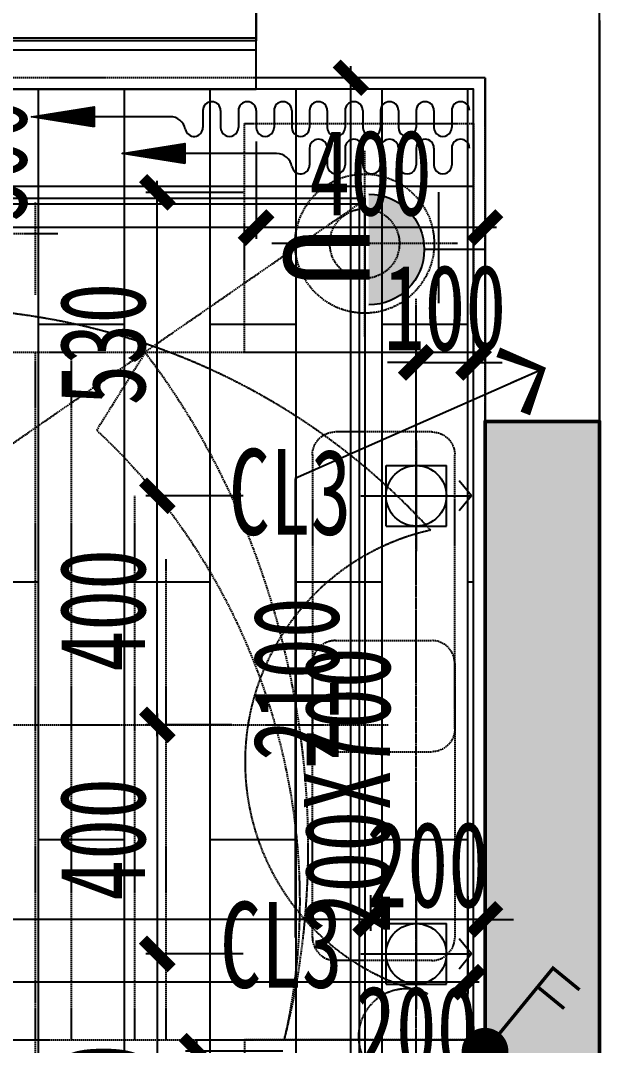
# Model space of a CAD drawing. Extents: x -255202 to 66368, y -6372500 to 603.
# Drawn here: x 63733 to 64745, y -3256077 to -3254287 of the extents above; entities that cross this region are included whole.
import ezdxf
from ezdxf.enums import TextEntityAlignment as Align
from ezdxf.xclip import XClip

# ---------------------------------------------------------------- set-up
doc = ezdxf.new("R2010")
doc.units = 0
doc.header["$LTSCALE"] = 10
doc.header["$MEASUREMENT"] = 0
doc.header["$XCLIPFRAME"] = 2
for name, pattern in [('$0$DASH', [0.35, 0.25, -0.1]), ('__DASH', [0.35, 0.25, -0.1]), ('CONTINOUS', [0]), ('DASH', [0.35, 0.25, -0.1]), ('DOTE', [2.42, 2, -0.2, 0.02, -0.2]), ('HIDDEN', [0.375, 0.25, -0.125]), ('PHANTOM2', [31.75, 15.875, -3.175, 3.175, -3.175, 3.175, -3.175])]:
    doc.linetypes.add(name, pattern=pattern)
doc.layers.add('5-L8五联排-墙柱-6.000~-0.050sc$0$G2-Wall', color=61, linetype='Continuous', lineweight=50)
for name, color, linetype in [('A-HACH（图案填充）', 8, 'Continuous'), ('A-WALL-stru（结构墙柱）', 10, 'Continuous'), ('A-WALL（砌体墙）', 7, 'Continuous'), ('A-墙体完成面', 15, 'Continuous'), ('A-门', 251, 'Continuous'), ('D-地面材料', 250, 'Continuous'), ('DIM-地面材质放线', 149, 'Continuous'), ('DIM-开关定位', 149, 'Continuous'), ('DIM-插座定位', 146, 'Continuous'), ('DIM-灯具定位', 149, 'Continuous'), ('DIM_LEAD', 3, 'Continuous'), ('E-开关示意', 34, 'Continuous'), ('E-插座示意', 34, 'Continuous'), ('G-BEAM', 4, 'DASH'), ('G-BEAM_CON', 4, 'Continuous'), ('G-WALL', 50, 'Continuous'), ('J-平面活动家具', 33, 'HIDDEN'), ('J-窗帘', 8, 'Continuous'), ('T-天花造型', 45, 'Continuous'), ('T-灯具、灯带', 13, 'Continuous'), ('W-文字', 67, 'Continuous'), ('墙体定位图', 7, 'Continuous'), ('天花布置图', 7, 'Continuous'), ('改L~2D$0$0-铝板-粗', 140, 'Continuous')]:
    doc.layers.add(name, color=color, linetype=linetype)
doc.styles.add('arch', font='romans.shx', dxfattribs={"width": 0.75})
doc.styles.add('宋体', font='', dxfattribs={"width": 0.8})
doc.styles.add('样式222', font='', dxfattribs={"width": 0.7})
doc.styles.add('细黑体', font='', dxfattribs={"width": 0.7})
doc.styles.get('宋体').set_extended_font_data('STXihei')
doc.styles.get('样式222').set_extended_font_data('STXihei')
doc.styles.get('细黑体').set_extended_font_data('STXihei')
doc.dimstyles.new('DK-50', dxfattribs={"dimscale": 50, "dimtxt": 3, "dimasz": 1, "dimexe": 0.4, "dimexo": 0.4, "dimgap": 0.4, "dimtad": 1, "dimtoh": 1, "dimdec": 0, "dimrnd": 5, "dimdsep": 46, "dimtxsty": '样式222', "dimblk": 'ARCHTICK', "dimcen": 3, "dimdle": 0.4, "dimclrd": 149, "dimclre": 149, "dimclrt": 149, "dimadec": 0, "dimazin": 0, "dimtfac": 1, "dimtdec": 0, "dimtix": 1, "dimtmove": 2, "dimatfit": 3, "dimldrblk": 'ARCHTICK', "dimfxl": 3, "dimfxlon": 1, "dimtvp": 1, "dimtolj": 1, "dimtzin": 0, "dimarcsym": 0})
doc.dimstyles.new('TC-DIM', dxfattribs={"dimscale": 0, "dimtxt": 2.5, "dimasz": 1.2, "dimexe": 1.2, "dimexo": 0, "dimgap": 0.5, "dimtad": 1, "dimdec": 0, "dimlfac": -1, "dimzin": 9, "dimdsep": 46, "dimtxsty": 'arch', "dimblk1": 'ARCHTICK', "dimblk2": 'ARCHTICK', "dimsah": 1, "dimcen": 2, "dimdle": 1.2, "dimclrd": 67, "dimclre": 67, "dimclrt": 67, "dimadec": 0, "dimazin": 0, "dimtfac": 1, "dimtdec": 0, "dimtmove": 0, "dimatfit": 3, "dimldrblk": 'ARCHTICK', "dimfxl": 8, "dimtolj": 1, "dimtzin": 0, "dimarcsym": 0})

# ---------------------------------------------------------------- blocks, each defined once
blk = doc.blocks.new('_ArchTick')
at = {"color": 0, "linetype": 'ByBlock', "const_width": 0.4}
blk.add_lwpolyline([(-0.5, -0.5), (0.5, 0.5)], dxfattribs=at)
blk = doc.blocks.new('*D110')
at = {"layer": 'Defpoints', "color": 0, "transparency": 16777216}
for p in [(64545.1, -3254387), (63559.1, -3254687), (64545.1, -3254687)]:
    blk.add_point(p, dxfattribs=at)
at = {"layer": 'DIM-插座定位', "color": 149, "lineweight": -2, "transparency": 16777216}
for p, q in [((63559.1, -3254367), (63559.1, -3254707)), ((63709.1, -3254387), (63539.1, -3254387)), ((63709.1, -3254687), (63539.1, -3254687))]:
    blk.add_line(p, q, dxfattribs=at)
at = {"layer": 'DIM-插座定位', "color": 149, "lineweight": -2, "transparency": 16777216, "xscale": 50, "yscale": 50, "zscale": 50}
for p, rotation in [((63559.1, -3254387), 90), ((63559.1, -3254687), 270)]:
    blk.add_blockref('_ArchTick', p, dxfattribs=dict(at, rotation=rotation))
at = {"layer": 'DIM-插座定位', "color": 149, "transparency": 16777216, "insert": (63670.2, -3254531), "char_height": 150, "attachment_point": 5, "rotation": 90, "style": '样式222'}
blk.add_mtext('\\A1;300', dxfattribs=at)
blk = doc.blocks.new('*D111')
at = {"layer": 'Defpoints', "color": 0, "transparency": 16777216}
for p in [(64545.1, -3254687), (63559.1, -3256187), (63859.1, -3256187)]:
    blk.add_point(p, dxfattribs=at)
at = {"layer": 'DIM-插座定位', "color": 149, "lineweight": -2, "transparency": 16777216}
for p, q in [((63559.1, -3254667), (63559.1, -3256207)), ((63709.1, -3254687), (63539.1, -3254687)), ((63709.1, -3256187), (63539.1, -3256187))]:
    blk.add_line(p, q, dxfattribs=at)
at = {"layer": 'DIM-插座定位', "color": 149, "lineweight": -2, "transparency": 16777216, "xscale": 50, "yscale": 50, "zscale": 50}
for p, rotation in [((63559.1, -3254687), 90), ((63559.1, -3256187), 270)]:
    blk.add_blockref('_ArchTick', p, dxfattribs=dict(at, rotation=rotation))
at = {"layer": 'DIM-插座定位', "color": 149, "transparency": 16777216, "insert": (63464.1, -3255437), "char_height": 150, "attachment_point": 5, "rotation": 90, "style": '样式222'}
blk.add_mtext('\\A1;1500', dxfattribs=at)
blk = doc.blocks.new('A$C575336CE')
h = blk.add_hatch(color=0)
edge = h.paths.add_edge_path()
edge.add_line((1.41, 90.28), (87.41, 90.28))
edge.add_ellipse((44.41, 90.28), major_axis=(-30.41, 30.41), ratio=1, start_angle=45, end_angle=225, ccw=False)
at = {"color": 0}
for p, q in [((44.41, 0), (44.41, 47.28)), ((0, 36.19), (86, 36.19))]:
    blk.add_line(p, q, dxfattribs=at)
blk.add_arc((44.41, 90.28), 43, 180, 0, dxfattribs=at)
at = {"color": 0, "style": '宋体'}
blk.add_attdef('S', text='', height=84, dxfattribs=at).set_placement((102.58, 76.12), align=Align.BOTTOM_CENTER)
blk = doc.blocks.new('*D249')
at = {"layer": 'Defpoints', "color": 0, "transparency": 16777216}
for p in [(64041.8, -3256087), (64545.1, -3256087), (64145.1, -3256487)]:
    blk.add_point(p, dxfattribs=at)
at = {"layer": 'DIM-开关定位', "color": 149, "lineweight": -2, "transparency": 16777216}
for p, q in [((64041.8, -3256507), (64041.8, -3256067)), ((64191.8, -3256087), (64021.8, -3256087)), ((64125.1, -3256487), (64021.8, -3256487))]:
    blk.add_line(p, q, dxfattribs=at)
at = {"layer": 'DIM-开关定位', "color": 149, "lineweight": -2, "transparency": 16777216, "xscale": 50, "yscale": 50, "zscale": 50}
for p, rotation in [((64041.8, -3256087), 90), ((64041.8, -3256487), 270)]:
    blk.add_blockref('_ArchTick', p, dxfattribs=dict(at, rotation=rotation))
at = {"layer": 'DIM-开关定位', "color": 149, "transparency": 16777216, "insert": (63946.8, -3256287), "char_height": 150, "attachment_point": 5, "rotation": 90, "style": '样式222'}
blk.add_mtext('\\A1;400', dxfattribs=at)
blk = doc.blocks.new('A$C74114AF8')
at = {"layer": 'A-HACH（图案填充）'}
blk.add_hatch(color=256, dxfattribs=at).paths.add_polyline_path([(12200, 10200), (12000, 10200), (12000, 8100), (11700, 8100), (11700, 7900), (12200, 7900)])
at = {"layer": 'A-WALL-stru（结构墙柱）', "color": 0}
for p, q in [((12200, 10200), (12000, 10200)), ((12000, 10200), (12000, 8100)), ((12200, 7900), (12200, 10200))]:
    blk.add_line(p, q, dxfattribs=at)
blk = doc.blocks.new('DRAP')
at = {"color": 250}
for p, q in [((39.3, 46.7), (39.3, 83.7)), ((78.1, 46.7), (78.1, 83.7)), ((116.9, 46.7), (116.9, 83.7)), ((155.8, 46.7), (155.8, 83.7)), ((194.6, 46.7), (194.6, 83.7)), ((233.4, 46.7), (233.4, 83.7)), ((272.2, 46.7), (272.2, 83.7)), ((311, 46.7), (311, 83.7)), ((349.8, 46.7), (349.8, 83.7)), ((421.6, 58.8), (758.9, 58.8)), ((39.3, -35.2), (39.3, 1.8)), ((78.1, -35.2), (78.1, 1.8)), ((116.9, -35.2), (116.9, 1.8)), ((155.8, -35.2), (155.8, 1.8)), ((194.6, -35.2), (194.6, 1.8)), ((233.4, -35.2), (233.4, 1.8)), ((272.2, -35.2), (272.2, 1.8)), ((311, -35.2), (311, 1.8)), ((349.8, -35.2), (349.8, 1.8)), ((388.6, -35.2), (388.6, 1.8)), ((427.4, -35.2), (427.4, 1.8)), ((466.3, -35.2), (466.3, 1.8)), ((505.1, -35.2), (505.1, 1.8)), ((543.9, -35.2), (543.9, 1.8)), ((582.7, -35.2), (582.7, 1.8)), ((654.3, -21.8), (840.3, -21.8))]:
    blk.add_line(p, q, dxfattribs=at)
at = {"color": 250, "linetype": 'Continuous'}
for points in [[(621.9, 80.5), (758.9, 58.8), (621.9, 37)], [(624.4, 77.6), (743, 58.8), (624.4, 39.9)], [(626.9, 74.7), (727.1, 58.8), (626.9, 42.8)], [(629.4, 71.8), (711.2, 58.8), (629.4, 45.8)], [(631.9, 68.8), (695.3, 58.8), (631.9, 48.7)], [(634.4, 65.9), (679.3, 58.8), (634.4, 51.6)], [(636.9, 63), (663.4, 58.8), (636.9, 54.5)], [(639.4, 60), (647.5, 58.8), (639.4, 57.5)], [(819.8, 0), (956.8, -21.8), (819.8, -43.6)], [(822.3, -3), (940.9, -21.8), (822.3, -40.7)], [(824.8, -5.9), (925, -21.8), (824.8, -37.8)], [(827.3, -8.8), (909.1, -21.8), (827.3, -34.8)], [(829.8, -11.8), (893.1, -21.8), (829.8, -31.9)], [(832.3, -14.7), (877.2, -21.8), (832.3, -29)], [(834.8, -17.6), (861.3, -21.8), (834.8, -26)], [(837.3, -20.5), (845.4, -21.8), (837.3, -23.1)]]:
    blk.add_lwpolyline(points, close=True, dxfattribs=at)
at = {"color": 250}
for centre, radius, start, end in [((58.7, 83.7), 19.4, 0, 180), ((136.4, 83.7), 19.4, 0, 180), ((214, 83.7), 19.4, 0, 180), ((291.6, 83.7), 19.4, 0, 180), ((369.2, 83.7), 19.4, 9.5948, 180), ((421.6, 92.5), 33.8, 189.5948, 270), ((19.9, 46.7), 19.4, 180, 0), ((97.5, 46.7), 19.4, 180, 0), ((175.2, 46.7), 19.4, 180, 0), ((252.8, 46.7), 19.4, 180, 0), ((330.4, 46.7), 19.4, 180, 0), ((58.7, 1.8), 19.4, 0, 180), ((136.4, 1.8), 19.4, 0, 180), ((214, 1.8), 19.4, 0, 180), ((291.6, 1.8), 19.4, 0, 180), ((369.2, 1.8), 19.4, 0, 180), ((446.8, 1.8), 19.4, 0, 180), ((524.5, 1.8), 19.4, 0, 180), ((602.1, 1.8), 19.4, 11.0095, 180), ((654.3, 11.9), 33.8, 191.0095, 270), ((19.9, -35.2), 19.4, 180, 0), ((97.5, -35.2), 19.4, 180, 0), ((175.2, -35.2), 19.4, 180, 0), ((252.8, -35.2), 19.4, 180, 0), ((330.4, -35.2), 19.4, 180, 0), ((408, -35.2), 19.4, 180, 0), ((485.7, -35.2), 19.4, 180, 0), ((563.3, -35.2), 19.4, 180, 0)]:
    blk.add_arc(centre, radius, start, end, dxfattribs=at)
blk = doc.blocks.new('A$C4A53062E')
at = {"layer": 'T-灯具、灯带', "color": 8, "ltscale": 0.005}
for p, q in [((96.8, 193.6), (96.8, 0)), ((193.6, 96.8), (171.6, 123.2)), ((0, 96.8), (193.6, 96.8)), ((193.6, 96.8), (171.6, 70.4))]:
    blk.add_line(p, q, dxfattribs=at)
at = {"layer": 'T-灯具、灯带', "color": 13, "linetype": 'ByBlock'}
for p, q in [((44, 149.6), (149.6, 149.6)), ((44, 44), (44, 149.6)), ((149.6, 44), (149.6, 149.6)), ((44, 44), (149.6, 44))]:
    blk.add_line(p, q, dxfattribs=at)
at = {"layer": 'T-灯具、灯带', "color": 13}
blk.add_circle((96.8, 96.8), 52.8, dxfattribs=at)
blk = doc.blocks.new('z')
at = {"color": 67}
blk.add_line((0, 0), (-1, 0), dxfattribs=at)
blk.add_lwpolyline([(-0.972, 0.974, 0.299, 0.174, 0), (0, 0, 0.174, 0.299, 0), (-0.972, -0.974, 0.299, 0.299, 0)], format="xyseb", dxfattribs=at)
blk = doc.blocks.new('*D355')
at = {"layer": 'Defpoints', "color": 0, "transparency": 16777216}
for p in [(64345, -3255794.4), (64545.1, -3255794.4), (64345, -3255856.8)]:
    blk.add_point(p, dxfattribs=at)
at = {"layer": 'DIM-灯具定位', "color": 149, "lineweight": -2, "transparency": 16777216}
for p, q in [((64345, -3255814.4), (64345, -3255876.8)), ((64545.1, -3255814.4), (64545.1, -3255876.8)), ((64345, -3255856.8), (64295, -3255856.8)), ((64545.1, -3255856.8), (64345, -3255856.8)), ((64545.1, -3255856.8), (64595.1, -3255856.8))]:
    blk.add_line(p, q, dxfattribs=at)
at = {"layer": 'DIM-灯具定位', "color": 149, "lineweight": -2, "transparency": 16777216, "xscale": 50, "yscale": 50, "zscale": 50}
blk.add_blockref('_ArchTick', (64345, -3255856.8), dxfattribs=at)
at = {"layer": 'DIM-灯具定位', "color": 149, "lineweight": -2, "transparency": 16777216, "xscale": 50, "yscale": 50, "zscale": 50, "rotation": 180}
blk.add_blockref('_ArchTick', (64545.1, -3255856.8), dxfattribs=at)
at = {"layer": 'DIM-灯具定位', "color": 149, "transparency": 16777216, "insert": (64445, -3255761.8), "char_height": 150, "attachment_point": 5, "style": '样式222'}
blk.add_mtext('\\A1;200', dxfattribs=at)
blk = doc.blocks.new('*D356')
at = {"layer": 'Defpoints', "color": 0, "transparency": 16777216}
for p in [(64345, -3255794.4), (62994.7, -3255856.8), (62994.7, -3255856.8)]:
    blk.add_point(p, dxfattribs=at)
at = {"layer": 'DIM-灯具定位', "color": 149, "lineweight": -2, "transparency": 16777216}
for p, q in [((64345, -3255814.4), (64345, -3255876.8)), ((62994.7, -3255856.8), (62994.7, -3255836.8)), ((64365, -3255856.8), (62974.7, -3255856.8))]:
    blk.add_line(p, q, dxfattribs=at)
at = {"layer": 'DIM-灯具定位', "color": 149, "lineweight": -2, "transparency": 16777216, "xscale": 50, "yscale": 50, "zscale": 50, "rotation": 180}
blk.add_blockref('_ArchTick', (62994.7, -3255856.8), dxfattribs=at)
at = {"layer": 'DIM-灯具定位', "color": 149, "lineweight": -2, "transparency": 16777216, "xscale": 50, "yscale": 50, "zscale": 50}
blk.add_blockref('_ArchTick', (64345, -3255856.8), dxfattribs=at)
at = {"layer": 'DIM-灯具定位', "color": 149, "transparency": 16777216, "insert": (63540.8, -3255760), "char_height": 150, "attachment_point": 5, "style": '样式222'}
blk.add_mtext('\\A1;1350', dxfattribs=at)
blk = doc.blocks.new('*D398')
at = {"layer": 'Defpoints', "color": 0, "transparency": 16777216}
for p in [(63972.5, -3254587.2), (64382.5, -3254587.2), (64419.4, -3255117.1)]:
    blk.add_point(p, dxfattribs=at)
at = {"layer": 'DIM-灯具定位', "color": 149, "lineweight": -2, "transparency": 16777216}
for p, q in [((63972.5, -3255137.1), (63972.5, -3254567.2)), ((64122.5, -3254587.2), (63952.5, -3254587.2)), ((64122.5, -3255117.1), (63952.5, -3255117.1))]:
    blk.add_line(p, q, dxfattribs=at)
at = {"layer": 'DIM-灯具定位', "color": 149, "lineweight": -2, "transparency": 16777216, "xscale": 50, "yscale": 50, "zscale": 50}
for p, rotation in [((63972.5, -3254587.2), 90), ((63972.5, -3255117.1), 270)]:
    blk.add_blockref('_ArchTick', p, dxfattribs=dict(at, rotation=rotation))
at = {"layer": 'DIM-灯具定位', "color": 149, "transparency": 16777216, "insert": (63877.5, -3254852.1), "char_height": 150, "attachment_point": 5, "rotation": 90, "style": '样式222'}
blk.add_mtext('\\A1;530', dxfattribs=at)
blk = doc.blocks.new('*D399')
at = {"layer": 'Defpoints', "color": 0, "transparency": 16777216}
for p in [(64469.4, -3255917.1), (63972.5, -3256447), (64382.5, -3256447)]:
    blk.add_point(p, dxfattribs=at)
at = {"layer": 'DIM-灯具定位', "color": 149, "lineweight": -2, "transparency": 16777216}
for p, q in [((63972.5, -3255897.1), (63972.5, -3256467)), ((64122.5, -3255917.1), (63952.5, -3255917.1)), ((64122.5, -3256447), (63952.5, -3256447))]:
    blk.add_line(p, q, dxfattribs=at)
at = {"layer": 'DIM-灯具定位', "color": 149, "lineweight": -2, "transparency": 16777216, "xscale": 50, "yscale": 50, "zscale": 50}
for p, rotation in [((63972.5, -3255917.1), 90), ((63972.5, -3256447), 270)]:
    blk.add_blockref('_ArchTick', p, dxfattribs=dict(at, rotation=rotation))
at = {"layer": 'DIM-灯具定位', "color": 149, "transparency": 16777216, "insert": (63877.5, -3256182.1), "char_height": 150, "attachment_point": 5, "rotation": 90, "style": '样式222'}
blk.add_mtext('\\A1;530', dxfattribs=at)
blk = doc.blocks.new('*D401')
at = {"layer": 'Defpoints', "color": 0, "transparency": 16777216}
for p in [(64525.1, -3254884.1), (64424.9, -3255004.9), (64525.1, -3255004.9)]:
    blk.add_point(p, dxfattribs=at)
at = {"layer": 'DIM-灯具定位', "color": 149, "lineweight": -2, "transparency": 16777216}
for p, q in [((64424.9, -3254984.9), (64424.9, -3254864.1)), ((64525.1, -3254984.9), (64525.1, -3254864.1)), ((64424.9, -3254884.1), (64374.9, -3254884.1)), ((64424.9, -3254884.1), (64525.1, -3254884.1)), ((64525.1, -3254884.1), (64575.1, -3254884.1))]:
    blk.add_line(p, q, dxfattribs=at)
at = {"layer": 'DIM-灯具定位', "color": 149, "lineweight": -2, "transparency": 16777216, "xscale": 50, "yscale": 50, "zscale": 50}
blk.add_blockref('_ArchTick', (64424.9, -3254884.1), dxfattribs=at)
at = {"layer": 'DIM-灯具定位', "color": 149, "lineweight": -2, "transparency": 16777216, "xscale": 50, "yscale": 50, "zscale": 50, "rotation": 180}
blk.add_blockref('_ArchTick', (64525.1, -3254884.1), dxfattribs=at)
at = {"layer": 'DIM-灯具定位', "color": 149, "transparency": 16777216, "insert": (64475, -3254789.1), "char_height": 150, "attachment_point": 5, "style": '样式222'}
blk.add_mtext('\\A1;100', dxfattribs=at)
blk = doc.blocks.new('*U194')
at = {"color": 0, "const_width": 0.15}
for points in [[(0, 0.783), (0, 4.692), (1.496, 4.692)], [(0, 3.634), (1.496, 3.634)]]:
    blk.add_lwpolyline(points, dxfattribs=at)
at = {"const_width": 1.019}
blk.add_lwpolyline([(0, -0.51, 1), (0, 0.51, 1)], format="xyb", close=True, dxfattribs=at)
blk = doc.blocks.new('*D513')
at = {"layer": 'Defpoints', "color": 0, "transparency": 16777216}
for p in [(61665.1, -3255717.3), (64515.1, -3255717.3), (61665.1, -3255966.5)]:
    blk.add_point(p, dxfattribs=at)
at = {"layer": 'DIM-地面材质放线', "color": 149, "lineweight": -2, "transparency": 16777216}
for p, q in [((61665.1, -3255816.5), (61665.1, -3255986.5)), ((64515.1, -3255816.5), (64515.1, -3255986.5)), ((64535.1, -3255966.5), (61645.1, -3255966.5))]:
    blk.add_line(p, q, dxfattribs=at)
at = {"layer": 'DIM-地面材质放线', "color": 149, "lineweight": -2, "transparency": 16777216, "xscale": 50, "yscale": 50, "zscale": 50, "rotation": 180}
blk.add_blockref('_ArchTick', (61665.1, -3255966.5), dxfattribs=at)
at = {"layer": 'DIM-地面材质放线', "color": 149, "lineweight": -2, "transparency": 16777216, "xscale": 50, "yscale": 50, "zscale": 50}
blk.add_blockref('_ArchTick', (64515.1, -3255966.5), dxfattribs=at)
at = {"layer": 'DIM-地面材质放线', "color": 149, "transparency": 16777216, "insert": (62936.2, -3255840.5), "char_height": 150, "attachment_point": 5, "style": '样式222'}
blk.add_mtext('\\A1;150*19=2850', dxfattribs=at)
blk = doc.blocks.new('*D699')
at = {"layer": 'Defpoints', "color": 0, "transparency": 16777216}
for p in [(62845.1, 0), (62845.1, -3259988.5), (64425.1, -3260087)]:
    blk.add_point(p, dxfattribs=at)
at = {"layer": '墙体定位图', "color": 149, "lineweight": -2, "transparency": 16777216}
for p, q in [((62845.1, -3259838.5), (62845.1, -3260008.5)), ((64425.1, -3260067), (64425.1, -3259968.5)), ((64445.1, -3259988.5), (62825.1, -3259988.5))]:
    blk.add_line(p, q, dxfattribs=at)
at = {"layer": '墙体定位图', "color": 149, "lineweight": -2, "transparency": 16777216, "xscale": 50, "yscale": 50, "zscale": 50, "rotation": 180}
blk.add_blockref('_ArchTick', (62845.1, -3259988.5), dxfattribs=at)
at = {"layer": '墙体定位图', "color": 149, "lineweight": -2, "transparency": 16777216, "xscale": 50, "yscale": 50, "zscale": 50}
blk.add_blockref('_ArchTick', (64425.1, -3259988.5), dxfattribs=at)
at = {"layer": '墙体定位图', "color": 149, "transparency": 16777216, "insert": (63635.1, -3259893.5), "char_height": 150, "attachment_point": 5, "style": '样式222'}
blk.add_mtext('\\A1;1580', dxfattribs=at)
blk = doc.blocks.new('*D710')
at = {"layer": 'Defpoints', "color": 0, "transparency": 16777216}
for p in [(64310.7, -3254387), (64545.1, -3254387), (64545.1, -3256487)]:
    blk.add_point(p, dxfattribs=at)
at = {"layer": '墙体定位图', "color": 149, "lineweight": -2, "transparency": 16777216}
for p, q in [((64310.7, -3256507), (64310.7, -3254367)), ((64460.7, -3254387), (64290.7, -3254387)), ((64460.7, -3256487), (64290.7, -3256487))]:
    blk.add_line(p, q, dxfattribs=at)
at = {"layer": '墙体定位图', "color": 149, "lineweight": -2, "transparency": 16777216, "xscale": 50, "yscale": 50, "zscale": 50}
for p, rotation in [((64310.7, -3254387), 90), ((64310.7, -3256487), 270)]:
    blk.add_blockref('_ArchTick', p, dxfattribs=dict(at, rotation=rotation))
at = {"layer": '墙体定位图', "color": 149, "transparency": 16777216, "insert": (64215.7, -3255437), "char_height": 150, "attachment_point": 5, "rotation": 90, "style": '样式222'}
blk.add_mtext('\\A1;2100', dxfattribs=at)
blk = doc.blocks.new('*D711')
at = {"layer": 'Defpoints', "color": 0, "transparency": 16777216}
for p in [(64145.1, -3254387), (64545.1, -3254387), (64145.1, -3254648.5)]:
    blk.add_point(p, dxfattribs=at)
at = {"layer": '墙体定位图', "color": 149, "lineweight": -2, "transparency": 16777216}
for p, q in [((64145.1, -3254498.5), (64145.1, -3254668.5)), ((64545.1, -3254498.5), (64545.1, -3254668.5)), ((64565.1, -3254648.5), (64125.1, -3254648.5))]:
    blk.add_line(p, q, dxfattribs=at)
at = {"layer": '墙体定位图', "color": 149, "lineweight": -2, "transparency": 16777216, "xscale": 50, "yscale": 50, "zscale": 50, "rotation": 180}
blk.add_blockref('_ArchTick', (64145.1, -3254648.5), dxfattribs=at)
at = {"layer": '墙体定位图', "color": 149, "lineweight": -2, "transparency": 16777216, "xscale": 50, "yscale": 50, "zscale": 50}
blk.add_blockref('_ArchTick', (64545.1, -3254648.5), dxfattribs=at)
at = {"layer": '墙体定位图', "color": 149, "transparency": 16777216, "insert": (64345.1, -3254553.5), "char_height": 150, "attachment_point": 5, "style": '样式222'}
blk.add_mtext('\\A1;400', dxfattribs=at)
blk = doc.blocks.new('*D712')
at = {"layer": 'Defpoints', "color": 0, "transparency": 16777216}
for p in [(62145.1, -3254387), (64145.1, -3254387), (62145.1, -3254648.5)]:
    blk.add_point(p, dxfattribs=at)
at = {"layer": '墙体定位图', "color": 149, "lineweight": -2, "transparency": 16777216}
for p, q in [((62145.1, -3254498.5), (62145.1, -3254668.5)), ((64145.1, -3254498.5), (64145.1, -3254668.5)), ((64165.1, -3254648.5), (62125.1, -3254648.5))]:
    blk.add_line(p, q, dxfattribs=at)
at = {"layer": '墙体定位图', "color": 149, "lineweight": -2, "transparency": 16777216, "xscale": 50, "yscale": 50, "zscale": 50, "rotation": 180}
blk.add_blockref('_ArchTick', (62145.1, -3254648.5), dxfattribs=at)
at = {"layer": '墙体定位图', "color": 149, "lineweight": -2, "transparency": 16777216, "xscale": 50, "yscale": 50, "zscale": 50}
blk.add_blockref('_ArchTick', (64145.1, -3254648.5), dxfattribs=at)
at = {"layer": '墙体定位图', "color": 149, "transparency": 16777216, "insert": (63145.1, -3254553.5), "char_height": 150, "attachment_point": 5, "style": '样式222'}
blk.add_mtext('\\A1;2000', dxfattribs=at)
blk = doc.blocks.new('改L~2D$0$A$C49EA4756')
at = {"layer": '改L~2D$0$0-铝板-粗'}
for points in [[(-6200, 2600), (0, 2600), (0, 0), (-6200, 0)], [(-6000, 2000), (-200, 2000), (-200, 200), (-6000, 200)]]:
    blk.add_lwpolyline(points, close=True, dxfattribs=at)
blk = doc.blocks.new('*D926')
at = {"layer": 'Defpoints', "color": 0, "transparency": 16777216}
for p in [(64325, -3256023.7), (64525.1, -3256023.7), (64525.1, -3256150.2)]:
    blk.add_point(p, dxfattribs=at)
at = {"layer": '天花布置图', "color": 149, "lineweight": -2, "transparency": 16777216}
for p, q in [((64325, -3256043.7), (64325, -3256170.2)), ((64525.1, -3256043.7), (64525.1, -3256170.2)), ((64305, -3256150.2), (64545.1, -3256150.2))]:
    blk.add_line(p, q, dxfattribs=at)
at = {"layer": '天花布置图', "color": 149, "lineweight": -2, "transparency": 16777216, "xscale": 50, "yscale": 50, "zscale": 50, "rotation": 180}
blk.add_blockref('_ArchTick', (64325, -3256150.2), dxfattribs=at)
at = {"layer": '天花布置图', "color": 149, "lineweight": -2, "transparency": 16777216, "xscale": 50, "yscale": 50, "zscale": 50}
blk.add_blockref('_ArchTick', (64525.1, -3256150.2), dxfattribs=at)
at = {"layer": '天花布置图', "color": 149, "transparency": 16777216, "insert": (64424.9, -3256048.9), "char_height": 150, "attachment_point": 5, "style": '样式222'}
blk.add_mtext('\\A1;200', dxfattribs=at)
blk = doc.blocks.new('*D927')
at = {"layer": 'Defpoints', "color": 0, "transparency": 16777216}
for p in [(64325, -3256023.7), (61685.1, -3256092.6), (61685.1, -3256150.2)]:
    blk.add_point(p, dxfattribs=at)
at = {"layer": '天花布置图', "color": 149, "lineweight": -2, "transparency": 16777216}
for p, q in [((64325, -3256043.7), (64325, -3256170.2)), ((61685.1, -3256112.6), (61685.1, -3256170.2)), ((64345, -3256150.2), (61665.1, -3256150.2))]:
    blk.add_line(p, q, dxfattribs=at)
at = {"layer": '天花布置图', "color": 149, "lineweight": -2, "transparency": 16777216, "xscale": 50, "yscale": 50, "zscale": 50, "rotation": 180}
blk.add_blockref('_ArchTick', (61685.1, -3256150.2), dxfattribs=at)
at = {"layer": '天花布置图', "color": 149, "lineweight": -2, "transparency": 16777216, "xscale": 50, "yscale": 50, "zscale": 50}
blk.add_blockref('_ArchTick', (64325, -3256150.2), dxfattribs=at)
at = {"layer": '天花布置图', "color": 149, "transparency": 16777216, "insert": (63005, -3256055.2), "char_height": 150, "attachment_point": 5, "style": '样式222'}
blk.add_mtext('\\A1;2640', dxfattribs=at)
blk = doc.blocks.new('*D939')
at = {"layer": 'Defpoints', "color": 0, "transparency": 16777216}
for p in [(63972.5, -3255117.1), (64197.5, -3255117.1), (64122.5, -3255517.1)]:
    blk.add_point(p, dxfattribs=at)
at = {"layer": 'DIM-灯具定位', "color": 149, "lineweight": -2, "transparency": 16777216}
for p, q in [((63972.5, -3255537.1), (63972.5, -3255097.1)), ((64122.5, -3255117.1), (63952.5, -3255117.1)), ((64102.5, -3255517.1), (63952.5, -3255517.1))]:
    blk.add_line(p, q, dxfattribs=at)
at = {"layer": 'DIM-灯具定位', "color": 149, "lineweight": -2, "transparency": 16777216, "xscale": 50, "yscale": 50, "zscale": 50}
for p, rotation in [((63972.5, -3255117.1), 90), ((63972.5, -3255517.1), 270)]:
    blk.add_blockref('_ArchTick', p, dxfattribs=dict(at, rotation=rotation))
at = {"layer": 'DIM-灯具定位', "color": 149, "transparency": 16777216, "insert": (63877.5, -3255317.1), "char_height": 150, "attachment_point": 5, "rotation": 90, "style": '样式222'}
blk.add_mtext('\\A1;400', dxfattribs=at)
blk = doc.blocks.new('*D940')
at = {"layer": 'Defpoints', "color": 0, "transparency": 16777216}
for p in [(64122.5, -3255517.1), (63972.5, -3255917.1), (64122.5, -3255917.1)]:
    blk.add_point(p, dxfattribs=at)
at = {"layer": 'DIM-灯具定位', "color": 149, "lineweight": -2, "transparency": 16777216}
for p, q in [((63972.5, -3255497.1), (63972.5, -3255937.1)), ((64102.5, -3255517.1), (63952.5, -3255517.1)), ((64102.5, -3255917.1), (63952.5, -3255917.1))]:
    blk.add_line(p, q, dxfattribs=at)
at = {"layer": 'DIM-灯具定位', "color": 149, "lineweight": -2, "transparency": 16777216, "xscale": 50, "yscale": 50, "zscale": 50}
for p, rotation in [((63972.5, -3255517.1), 90), ((63972.5, -3255917.1), 270)]:
    blk.add_blockref('_ArchTick', p, dxfattribs=dict(at, rotation=rotation))
at = {"layer": 'DIM-灯具定位', "color": 149, "transparency": 16777216, "insert": (63877.5, -3255717.1), "char_height": 150, "attachment_point": 5, "rotation": 90, "style": '样式222'}
blk.add_mtext('\\A1;400', dxfattribs=at)
blk = doc.blocks.new('fgdgdgd')
at = {"layer": '5-L8五联排-墙柱-6.000~-0.050sc$0$G2-Wall'}
blk.add_lwpolyline([(167452.6, 67024.8), (168052.6, 67024.8), (168052.6, 69324.8), (167852.6, 69324.8), (167852.6, 67224.8), (167452.6, 67224.8)], close=True, dxfattribs=at)
at = {"layer": 'G-BEAM'}
for p, q in [((167852.6, 69924.8), (161852.6, 69924.8)), ((167852.6, 69324.8), (167852.6, 69924.8))]:
    blk.add_line(p, q, dxfattribs=at)
at = {"layer": 'G-BEAM_CON', "linetype": 'Continuous'}
blk.add_line((168052.6, 69324.8), (168052.6, 70124.8), dxfattribs=at)
at = {"layer": 'G-WALL'}
blk.add_lwpolyline([(167452.6, 67024.8), (168052.6, 67024.8), (168052.6, 69324.8), (167852.6, 69324.8), (167852.6, 67224.8), (167452.6, 67224.8)], close=True, dxfattribs=at)
at = {"layer": 'W-文字', "style": '细黑体', "width": 0.7}
blk.add_text('200X700', height=150, rotation=90, dxfattribs=at).set_placement((167686.5, 68430.4))
at = {"layer": 'W-文字'}
for points in [[(166125.2, 69960.8), (166355.5, 70363.4), (167147.8, 70363.4)], [(167952.6, 69415.6), (167520.9, 69224.8), (167520.9, 68423.7)]]:
    blk.add_leader(points, dimstyle='TC-DIM', override={"dimscale": 50, "dimtad": 0, "dimldrblk": 'z'}, dxfattribs=at)

msp = doc.modelspace()

# ---------------------------------------------------------------- linework, layer by layer
at = {"layer": 'A-WALL（砌体墙）'}
for p, q in [((64145.1, -3254387), (64145.1, -3254187)), ((64745.1, -3254287), (64745.1, -3256587)), ((64545.1, -3254387), (64145.1, -3254387)), ((64545.1, -3254387), (64545.1, -3256487))]:
    msp.add_line(p, q, dxfattribs=at)
at = {"layer": 'A-墙体完成面'}
msp.add_line((64145.1, -3254407), (64145.1, -3254167), dxfattribs=at)
msp.add_lwpolyline([(62645.1, -3257067), (62865.1, -3257067), (62865.1, -3257067), (64125.1, -3257067), (64125.1, -3257067), (64125.1, -3257067), (64125.1, -3256467), (64525.1, -3256467), (64525.1, -3254407), (64145.1, -3254407)], dxfattribs=at)
at = {"layer": 'A-门'}
for p, q in [((64145.1, -3254317.7), (63215.2, -3254317.7)), ((63215.2, -3254338.5), (64145.1, -3254338.5)), ((64245.1, -3254407), (61745.1, -3254407))]:
    msp.add_line(p, q, dxfattribs=at)
at = {"layer": 'D-地面材料'}
for p, q in [((63765.1, -3254817.3), (63765.1, -3254407)), ((63765.1, -3255267.3), (63765.1, -3254407)), ((63915.1, -3254817.3), (63915.1, -3254407)), ((63915.1, -3255267.3), (63915.1, -3254407)), ((64065.1, -3254817.3), (64065.1, -3254407)), ((64065.1, -3255267.3), (64065.1, -3254407)), ((64215.1, -3254817.3), (64215.1, -3254407)), ((64215.1, -3255267.3), (64215.1, -3254407)), ((64365.1, -3254817.3), (64365.1, -3254407)), ((64365.1, -3255267.3), (64365.1, -3254407)), ((64515.1, -3254817.3), (64515.1, -3254407)), ((64515.1, -3255267.3), (64515.1, -3254407)), ((63765.1, -3254817.3), (63915.1, -3254817.3)), ((63765.1, -3255717.3), (63765.1, -3254817.3)), ((63765.1, -3254817.3), (63915.1, -3254817.3)), ((63915.1, -3255717.3), (63915.1, -3254817.3)), ((64065.1, -3254817.3), (64215.1, -3254817.3)), ((64065.1, -3255717.3), (64065.1, -3254817.3)), ((64065.1, -3254817.3), (64215.1, -3254817.3)), ((64215.1, -3255717.3), (64215.1, -3254817.3)), ((64365.1, -3254817.3), (64515.1, -3254817.3)), ((64365.1, -3255717.3), (64365.1, -3254817.3)), ((64365.1, -3254817.3), (64515.1, -3254817.3)), ((64515.1, -3255717.3), (64515.1, -3254817.3)), ((63615.1, -3255267.3), (63765.1, -3255267.3)), ((63615.1, -3255267.3), (63765.1, -3255267.3)), ((63765.1, -3256167.3), (63765.1, -3255267.3)), ((63915.1, -3255267.3), (64065.1, -3255267.3)), ((63915.1, -3256167.3), (63915.1, -3255267.3)), ((63915.1, -3255267.3), (64065.1, -3255267.3)), ((64065.1, -3256167.3), (64065.1, -3255267.3)), ((64215.1, -3255267.3), (64365.1, -3255267.3)), ((64215.1, -3256167.3), (64215.1, -3255267.3)), ((64215.1, -3255267.3), (64365.1, -3255267.3)), ((64365.1, -3256167.3), (64365.1, -3255267.3)), ((64515.1, -3255267.3), (64525.1, -3255267.3)), ((64515.1, -3256167.3), (64515.1, -3255267.3)), ((64515.1, -3255267.3), (64525.1, -3255267.3)), ((63765.1, -3256617.3), (63765.1, -3255717.3)), ((63765.1, -3255717.3), (63915.1, -3255717.3)), ((63765.1, -3255717.3), (63915.1, -3255717.3)), ((63915.1, -3256617.3), (63915.1, -3255717.3)), ((64065.1, -3256617.3), (64065.1, -3255717.3)), ((64065.1, -3255717.3), (64215.1, -3255717.3)), ((64065.1, -3255717.3), (64215.1, -3255717.3)), ((64215.1, -3256467), (64215.1, -3255717.3)), ((64365.1, -3256467), (64365.1, -3255717.3)), ((64365.1, -3255717.3), (64515.1, -3255717.3)), ((64365.1, -3255717.3), (64515.1, -3255717.3)), ((64515.1, -3256467), (64515.1, -3255717.3))]:
    msp.add_line(p, q, dxfattribs=at)
for points in [[(64145.1, -3254167), (62145.1, -3254167), (62145.1, -3254407), (64145.1, -3254407)], [(64145.1, -3254322.5), (62145.1, -3254322.5), (62145.1, -3254251.6), (64145.1, -3254251.6)]]:
    msp.add_lwpolyline(points, close=True, dxfattribs=at)
at = {"layer": 'DIM-灯具定位', "color": 250, "linetype": 'PHANTOM2', "ltscale": 0.03}
msp.add_line((64424.9, -3256263.4), (64424.9, -3254892.7), dxfattribs=at)
at = {"layer": 'DIM_LEAD', "color": 250, "linetype": '$0$DASH'}
for p, q in [((61665.1, -3256447), (64325, -3254607.2)), ((64424.9, -3256287.7), (64424.9, -3254772.4)), ((62294.4, -3255517.1), (64375.8, -3255517.1))]:
    msp.add_line(p, q, dxfattribs=at)
at = {"layer": 'E-开关示意', "linetype": '__DASH', "ltscale": 0.5}
for centre, radius, start, end in [((63574.2, -3255973.1), 1183.4, 42.2728, 228.021), ((64540.6, -3255581.9), 414.8, 102.6271, 256.3519), ((64046.7, -3255081.8), 1138.3, 202.4865, 286.4153), ((64407.3, -3256061.5), 83.3, 63.1998, 264.2281)]:
    msp.add_arc(centre, radius, start, end, dxfattribs=at)
at = {"layer": 'J-平面活动家具', "linetype": 'DASH'}
for p, q in [((64334.7, -3254514.6), (64334.7, -3254838.6)), ((63759.7, -3254766.4), (63759.7, -3254605)), ((63798.5, -3254659.3), (62212.1, -3254659.3)), ((64496.7, -3254676.6), (64172.7, -3254676.6)), ((64545.1, -3254867), (62585.1, -3254867)), ((63759.7, -3256067), (63759.7, -3254867)), ((63822.7, -3256067), (63822.7, -3254867)), ((63866.6, -3255002.6), (63951.5, -3254867)), ((64525.1, -3256067), (64525.1, -3254867)), ((64452.2, -3255005.5), (64283.6, -3255005.5)), ((64243.6, -3255045.5), (64243.6, -3255524)), ((64492.2, -3255524), (64492.2, -3255045.5)), ((63933, -3256067), (63933, -3255117.4)), ((63988.2, -3256067), (63988.2, -3255227.8)), ((64283.6, -3255370), (64452.2, -3255370)), ((64243.6, -3255888.6), (64243.6, -3255410)), ((64492.2, -3255410), (64492.2, -3255888.6)), ((64283.6, -3255564), (64452.2, -3255564)), ((64452.2, -3255928.6), (64283.6, -3255928.6)), ((63759.7, -3256280.1), (63759.7, -3255966.4)), ((62585.1, -3256067), (64545.1, -3256067))]:
    msp.add_line(p, q, dxfattribs=at)
for points in [[(64525.1, -3254867), (64125.1, -3254867), (64125.1, -3254467), (64525.1, -3254467)], [(64525.1, -3256067), (64125.1, -3256067), (64125.1, -3256467), (64525.1, -3256467)]]:
    msp.add_lwpolyline(points, close=True, dxfattribs=at)
for radius in [121.5, 60.8]:
    msp.add_circle((64334.7, -3254676.6), radius, dxfattribs=at)
at = {"layer": 'J-平面活动家具', "linetype": 'DASH', "extrusion": (0, 0, -1)}
for centre, major_axis, ratio, start_param, end_param in [((63340.6, -3255616.3), (-224.3, 1125.3), 0.76989, 1.004716, 2.130087), ((63324.3, -3255752.9), (-293.2, 965.9), 0.877554, 0.982317, 2.15086), ((64283.6, -3255045.5), (-28.3, 28.3), 1, 5.497787, 7.068583), ((64452.2, -3255045.5), (-28.3, 28.3), 1, 0.785398, 2.356194), ((64283.6, -3255524), (-28.3, 28.3), 1, 3.926991, 5.497787), ((64452.2, -3255524), (-28.3, 28.3), 1, 2.356194, 3.926991)]:
    msp.add_ellipse(centre, major_axis=major_axis, ratio=ratio, start_param=start_param, end_param=end_param, dxfattribs=at)
at = {"layer": 'J-平面活动家具', "linetype": 'DASH'}
for centre, major_axis, start_param, end_param in [((64283.6, -3255410), (-28.3, 28.3), -0.785398, 0.785398), ((64452.2, -3255410), (28.3, 28.3), 5.497787, 7.068583), ((64283.6, -3255888.6), (-28.3, 28.3), 0.785398, 2.356194), ((64452.2, -3255888.6), (-28.3, 28.3), 2.356194, 3.926991)]:
    msp.add_ellipse(centre, major_axis=major_axis, ratio=1, start_param=start_param, end_param=end_param, dxfattribs=at)
at = {"layer": 'T-天花造型', "linetype": 'ByBlock'}
msp.add_line((64525.1, -3254577.2), (62015.1, -3254577.2), dxfattribs=at)
msp.add_lwpolyline([(62144.9, -3254407), (64145.1, -3254407), (64145.1, -3254167), (62145.3, -3254167)], close=True, dxfattribs=at)
at = {"layer": 'T-天花造型'}
for points in [[(61675.1, -3254597.2), (64335, -3254597.2), (64335, -3256457), (61675.1, -3256457)], [(61685.1, -3254607.2), (64325, -3254607.2), (64325, -3256447), (61685.1, -3256447)]]:
    msp.add_lwpolyline(points, close=True, dxfattribs=at)

# ---------------------------------------------------------------- block references
ref = msp.add_blockref('改L~2D$0$A$C49EA4756', (58543, -3254987), dxfattribs=dict(xscale=-1))
XClip(ref).set_block_clipping_path([(-6200.0000000017, 2000.0000000216), (-3000.0000000022, 2000.0000000216), (-3000.0000000017, 1400.0000000216), (199.9999999983, 1400.0000000216), (199.9999999983, 2700.0000000216), (-6200.0000000017, 2700.0000000216), (-6200.0000000017, 2600.0000000029)])
msp.add_blockref('A$C74114AF8', (52545.1, -3265187))
at = {"layer": 'E-开关示意', "extrusion": (0, 0, -1), "xscale": -39.94758180436645, "yscale": 39.94758180436645, "zscale": -39.94758180436645}
for rotation in [39.30279609022358, 226.2017567969739]:
    msp.add_blockref('*U194', (-64545.1, -3256087), dxfattribs=dict(at, rotation=rotation))
at = {"layer": 'E-插座示意', "linetype": 'ByBlock', "lineweight": -2}
ref = msp.add_blockref('A$C575336CE', (64545.1, -3254587.1), dxfattribs=dict(at, xscale=-2.25, yscale=2.25, zscale=2.25, rotation=90))
ref.add_attrib('S', 'U', dxfattribs={"layer": '0', "color": 0, "height": 150, "rotation": 270, "style": '宋体'}).set_placement((64148.7, -3254700.5), align=Align.BOTTOM_CENTER)
at = {"layer": 'G-BEAM_CON', "linetype": 'CONTINOUS'}
msp.add_blockref('fgdgdgd', (-103307.5, -3324311.9), dxfattribs=at)
at = {"layer": 'J-窗帘', "color": 8, "linetype": 'ByBlock', "extrusion": (1.06044e-29, -1.67957e-30, -1), "xscale": -0.8000000000367752, "yscale": 0.8000000000367752, "zscale": -0.8000000000367752, "rotation": 179.9986470439126}
msp.add_blockref('DRAP', (-64518.3, -3254472.5), dxfattribs=at)
at = {"layer": 'T-灯具、灯带', "extrusion": (0, 0, -1), "xscale": -1, "zscale": -1}
for p in [(-64328.1, -3255213.9), (-64328.1, -3256013.9)]:
    msp.add_blockref('A$C4A53062E', p, dxfattribs=at)

# ---------------------------------------------------------------- texts
at = {"layer": 'T-灯具、灯带', "linetype": 'DOTE', "ltscale": 0.3, "style": '细黑体', "width": 0.7}
for p in [(64097.5, -3255185.2), (64082.1, -3255976.2)]:
    msp.add_text('CL3', height=150, dxfattribs=at).set_placement(p)

# ---------------------------------------------------------------- dimensions: what is measured, and where the dimension line sits
at = {"layer": 'DIM-地面材质放线'}
dim = msp.add_linear_dim(base=(61665.1, -3255966.5), p1=(64515.1, -3255717.3), p2=(61665.1, -3255717.3), angle=180, text='150*19=<>', dimstyle='DK-50', dxfattribs=at)
dim.commit()
dim.dimension.update_dxf_attribs({"geometry": '*D513', "text_midpoint": (62936.2, -3255840.5), "dimtype": 161})
at = {"layer": 'DIM-开关定位'}
dim = msp.add_linear_dim(base=(64041.8, -3256087), p1=(64145.1, -3256487), p2=(64545.1, -3256087), angle=90, dimstyle='DK-50', dxfattribs=at)
dim.commit()
dim.dimension.update_dxf_attribs({"geometry": '*D249', "text_midpoint": (63946.8, -3256287)})
at = {"layer": 'DIM-插座定位'}
dim = msp.add_linear_dim(base=(63559.1, -3254687), p1=(64545.1, -3254387), p2=(64545.1, -3254687), angle=90, dimstyle='DK-50', dxfattribs=at)
dim.commit()
dim.dimension.update_dxf_attribs({"geometry": '*D110', "text_midpoint": (63670.2, -3254531), "dimtype": 160})
dim = msp.add_linear_dim(base=(63559.1, -3256187), p1=(64545.1, -3254687), p2=(63859.1, -3256187), angle=90, dimstyle='DK-50', dxfattribs=at)
dim.commit()
dim.dimension.update_dxf_attribs({"geometry": '*D111', "text_midpoint": (63464.1, -3255437)})
at = {"layer": 'DIM-灯具定位'}
for base, p1, p2, angle, picture, middle in [((63972.5, -3254587.2), (64419.4, -3255117.1), (64382.5, -3254587.2), 90, '*D398', (63877.5, -3254852.1)), ((63972.5, -3255117.1), (64122.5, -3255517.1), (64197.5, -3255117.1), 90, '*D939', (63877.5, -3255317.1)), ((63972.5, -3255917.1), (64122.5, -3255517.1), (64122.5, -3255917.1), 90, '*D940', (63877.5, -3255717.1)), ((64345, -3255856.8), (64545.1, -3255794.4), (64345, -3255794.4), 180, '*D355', (64445, -3255761.8)), ((63972.5, -3256447), (64469.4, -3255917.1), (64382.5, -3256447), 90, '*D399', (63877.5, -3256182.1))]:
    dim = msp.add_linear_dim(base=base, p1=p1, p2=p2, angle=angle, dimstyle='DK-50', dxfattribs=at)
    dim.commit()
    dim.dimension.update_dxf_attribs({"geometry": picture, "text_midpoint": middle})
dim = msp.add_aligned_dim(p1=(64424.9, -3255004.9), p2=(64525.1, -3255004.9), distance=120.8, dimstyle='DK-50', dxfattribs=at)
dim.commit()
dim.dimension.update_dxf_attribs({"geometry": '*D401', "text_midpoint": (64475, -3254789.1)})
dim = msp.add_linear_dim(base=(62994.7, -3255856.8), p1=(64345, -3255794.4), p2=(62994.7, -3255856.8), angle=180, dimstyle='DK-50', dxfattribs=at)
dim.commit()
dim.dimension.update_dxf_attribs({"geometry": '*D356', "text_midpoint": (63540.8, -3255760), "dimtype": 160})
at = {"layer": '墙体定位图', "color": 1}
for base, p1, p2, angle, picture, middle in [((62845.1, -3259988.5), (64425.1, -3260087), (62845.1, 0), 180, '*D699', (63635.1, -3259893.5)), ((64310.7, -3254387), (64545.1, -3256487), (64545.1, -3254387), 90, '*D710', (64215.7, -3255437)), ((62145.1, -3254648.5), (64145.1, -3254387), (62145.1, -3254387), 180, '*D712', (63145.1, -3254553.5)), ((64145.1, -3254648.5), (64545.1, -3254387), (64145.1, -3254387), 180, '*D711', (64345.1, -3254553.5))]:
    dim = msp.add_linear_dim(base=base, p1=p1, p2=p2, angle=angle, dimstyle='DK-50', dxfattribs=at)
    dim.commit()
    dim.dimension.update_dxf_attribs({"geometry": picture, "text_midpoint": middle})
at = {"layer": '天花布置图', "color": 1}
dim = msp.add_linear_dim(base=(61685.1, -3256150.2), p1=(64325, -3256023.7), p2=(61685.1, -3256092.6), angle=180, dimstyle='DK-50', dxfattribs=at)
dim.commit()
dim.dimension.update_dxf_attribs({"geometry": '*D927', "text_midpoint": (63005, -3256055.2)})
dim = msp.add_linear_dim(base=(64525.1, -3256150.2), p1=(64325, -3256023.7), p2=(64525.1, -3256023.7), angle=180, dimstyle='DK-50', dxfattribs=at)
dim.commit()
dim.dimension.update_dxf_attribs({"geometry": '*D926', "text_midpoint": (64424.9, -3256048.9), "dimtype": 160})

doc.saveas('drawing.dxf')
